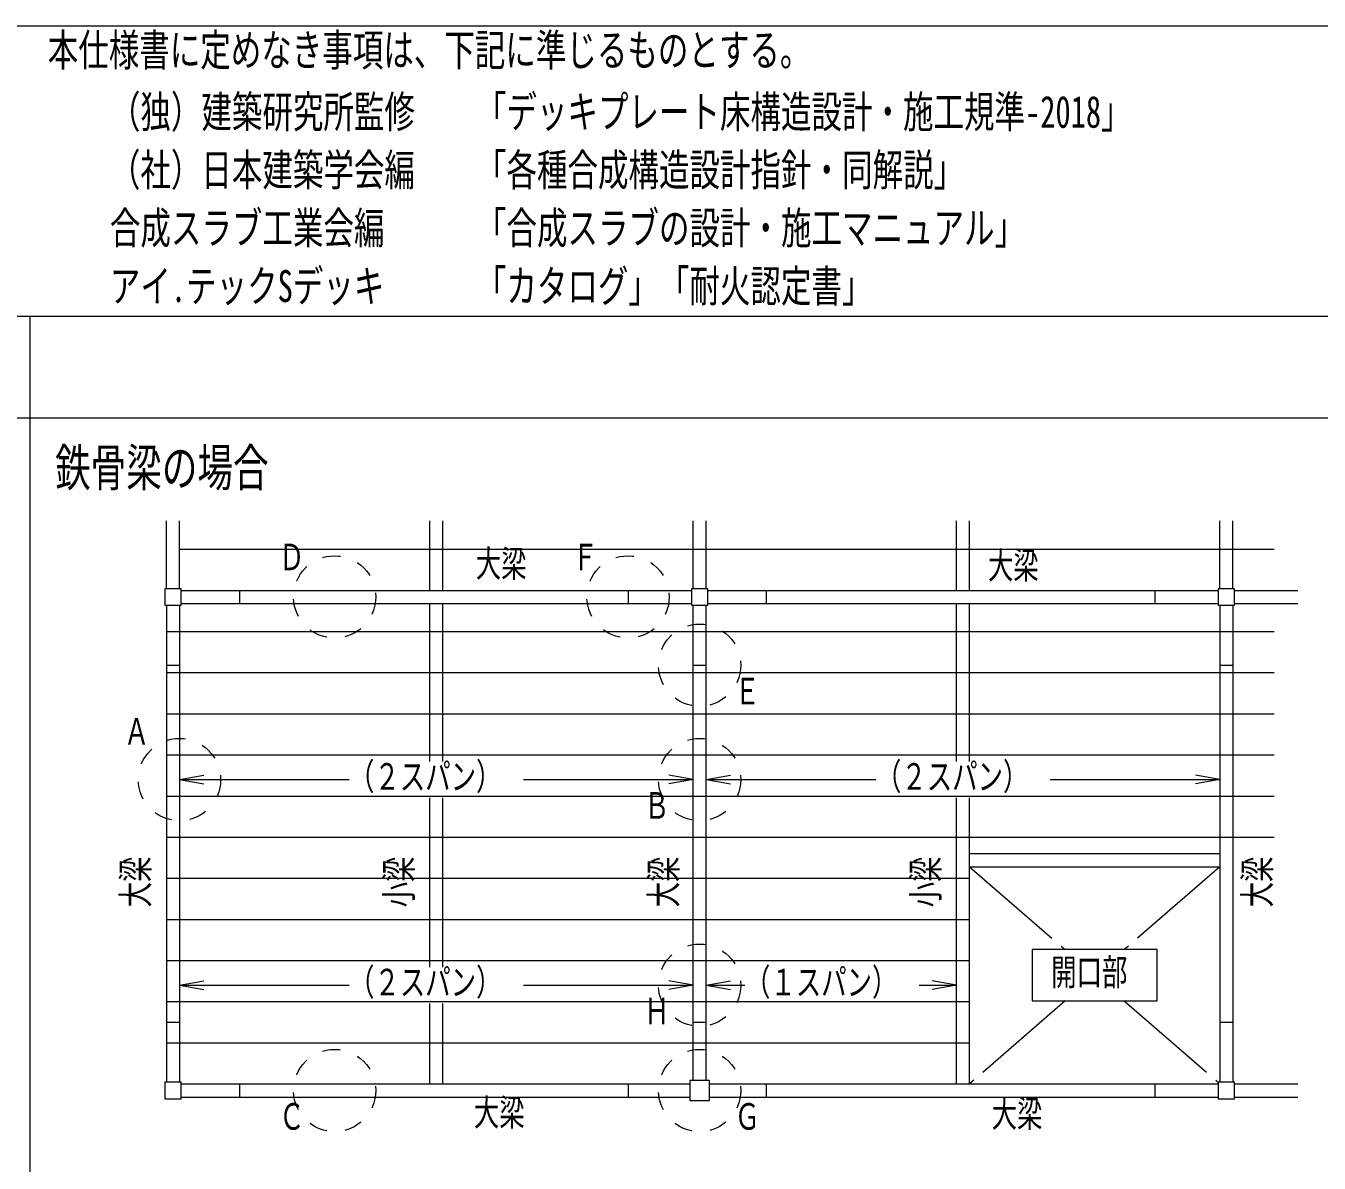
# Model space of a CAD drawing. Units: millimetres on the paper. Extents: x -350 to 3187, y -547 to 450.
# Drawn here: x -0.4 to 106.4, y 152 to 246 of the extents above; entities that cross this region are included whole.
import ezdxf
from ezdxf.enums import TextEntityAlignment as Align

# ---------------------------------------------------------------- set-up
doc = ezdxf.new("R2010")
doc.units = ezdxf.units.MM
doc.linetypes.add('CHAIN2', pattern=[12, 9, -1, 1, -1])
doc.linetypes.add('USER1', pattern=[3, 1.5, -1.5])
doc.layers.add('0-2_M2-2-0', color=7, linetype='Continuous', lineweight=18)
doc.styles.add('ＭＳ ゴシック', font='')
doc.styles.get('ＭＳ ゴシック').set_extended_font_data('MS Gothic')

msp = doc.modelspace()

# ---------------------------------------------------------------- linework, layer by layer
at = {"layer": '0-2_M2-2-0'}
for p, q in [((-350.486, 245.985), (350.314, 245.985)), ((-350.486, 221.985), (350.314, 221.985)), ((-0.086, -225.515), (-0.086, 221.985)), ((-175.286, 213.585), (350.314, 213.585)), ((11.172, 199.472), (11.172, 205.072)), ((12.26, 199.472), (12.26, 205.072)), ((32.926, 199.336), (32.926, 205.072)), ((34.013, 199.336), (34.013, 205.072)), ((54.679, 199.472), (54.679, 205.072)), ((55.766, 199.472), (55.766, 205.072)), ((76.432, 199.336), (76.432, 205.072)), ((77.52, 199.336), (77.52, 205.072)), ((98.185, 199.472), (98.185, 205.072)), ((99.273, 199.472), (99.273, 205.072)), ((12.26, 202.735), (102.672, 202.735)), ((12.396, 199.336), (54.543, 199.336)), ((17.222, 199.336), (17.222, 198.248)), ((49.308, 199.336), (49.308, 198.248)), ((55.902, 199.336), (98.049, 199.336)), ((60.729, 199.336), (60.729, 198.248)), ((92.815, 199.336), (92.815, 198.248)), ((99.409, 199.336), (104.643, 199.336)), ((11.172, 198.112), (11.172, 158.685)), ((12.26, 198.112), (12.26, 158.685)), ((12.396, 198.248), (54.543, 198.248)), ((32.926, 185.201), (32.926, 198.248)), ((34.013, 185.201), (34.013, 198.248)), ((54.679, 158.821), (54.679, 198.112)), ((55.766, 158.821), (55.766, 198.112)), ((55.902, 198.248), (98.049, 198.248)), ((76.432, 185.201), (76.432, 198.248)), ((77.52, 185.201), (77.52, 198.248)), ((98.185, 198.112), (98.185, 158.685)), ((99.273, 198.112), (99.273, 158.685)), ((99.409, 198.248), (104.643, 198.248)), ((11.172, 195.937), (102.672, 195.937)), ((11.172, 193.15), (12.26, 193.15)), ((11.172, 192.538), (102.672, 192.538)), ((54.679, 193.15), (55.766, 193.15)), ((98.185, 193.15), (99.273, 193.15)), ((11.172, 189.139), (102.672, 189.139)), ((11.172, 185.74), (102.672, 185.74)), ((12.26, 183.701), (14.268, 184.055)), ((54.679, 183.701), (52.67, 184.055)), ((55.766, 183.701), (57.775, 184.055)), ((98.185, 183.701), (96.177, 184.055)), ((12.26, 183.701), (26.26, 183.701)), ((12.26, 183.701), (14.268, 183.347)), ((40.66, 183.701), (54.679, 183.701)), ((54.679, 183.701), (52.67, 183.347)), ((55.766, 183.701), (69.785, 183.701)), ((55.766, 183.701), (57.775, 183.347)), ((84.185, 183.701), (98.185, 183.701)), ((98.185, 183.701), (96.177, 183.347)), ((11.172, 182.341), (102.672, 182.341)), ((32.926, 168.206), (32.926, 182.201)), ((34.013, 168.206), (34.013, 182.201)), ((76.432, 158.549), (76.432, 182.201)), ((77.52, 158.549), (77.52, 182.201)), ((11.172, 178.942), (102.672, 178.942)), ((77.52, 177.583), (98.185, 177.583)), ((77.52, 176.495), (98.185, 176.495)), ((11.172, 175.543), (77.52, 175.543)), ((11.172, 172.145), (77.52, 172.145)), ((11.172, 168.746), (77.52, 168.746)), ((12.26, 166.706), (14.268, 167.06)), ((12.26, 166.706), (26.26, 166.706)), ((12.26, 166.706), (14.268, 166.352)), ((40.66, 166.706), (54.679, 166.706)), ((54.679, 166.706), (52.67, 167.06)), ((54.679, 166.706), (52.67, 166.352)), ((55.766, 166.706), (57.775, 167.06)), ((55.766, 166.706), (58.966, 166.706)), ((55.766, 166.706), (57.775, 166.352)), ((73.366, 166.706), (76.432, 166.706)), ((76.432, 166.706), (74.424, 167.06)), ((76.432, 166.706), (74.424, 166.352)), ((11.172, 165.347), (77.52, 165.347)), ((32.926, 158.549), (32.926, 165.206)), ((34.013, 158.549), (34.013, 165.206)), ((11.172, 163.647), (12.26, 163.647)), ((54.679, 163.647), (55.766, 163.647)), ((98.185, 163.647), (99.273, 163.647)), ((11.172, 161.948), (77.52, 161.948)), ((12.396, 158.549), (54.407, 158.549)), ((17.222, 158.549), (17.222, 157.461)), ((49.308, 158.549), (49.308, 157.461)), ((56.038, 158.549), (98.049, 158.549)), ((60.729, 158.549), (60.729, 157.461)), ((92.815, 158.549), (92.815, 157.461)), ((99.409, 158.549), (104.643, 158.549)), ((12.396, 157.461), (54.407, 157.461)), ((56.038, 157.461), (98.049, 157.461)), ((99.409, 157.461), (104.643, 157.461))]:
    msp.add_line(p, q, dxfattribs=at)
at = {"layer": '0-2_M2-2-0', "linetype": 'CHAIN2'}
for p, q in [((77.52, 176.495), (85.413, 169.647)), ((98.185, 176.495), (90.3, 169.647)), ((85.416, 165.406), (77.52, 158.549)), ((90.302, 165.406), (98.049, 158.685))]:
    msp.add_line(p, q, dxfattribs=at)
at = {"layer": '0-2_M2-2-0'}
for points in [[(12.396, 198.112), (12.396, 199.472), (11.036, 199.472), (11.036, 198.112)], [(55.902, 198.112), (55.902, 199.472), (54.543, 199.472), (54.543, 198.112)], [(99.409, 198.112), (99.409, 199.472), (98.049, 199.472), (98.049, 198.112)], [(93.018, 169.647), (82.697, 169.647), (82.697, 165.406), (93.018, 165.406)], [(12.396, 157.325), (12.396, 158.685), (11.036, 158.685), (11.036, 157.325)], [(56.038, 157.189), (56.038, 158.821), (54.407, 158.821), (54.407, 157.189)], [(99.409, 157.325), (99.409, 158.685), (98.049, 158.685), (98.049, 157.325)]]:
    msp.add_lwpolyline(points, close=True, dxfattribs=at)
at = {"layer": '0-2_M2-2-0', "linetype": 'USER1'}
for centre in [(25.074, 198.792), (49.308, 198.792), (55.223, 193.15), (12.26, 183.701), (55.223, 183.701), (55.223, 166.706), (25.074, 158.005), (55.223, 158.005)]:
    msp.add_circle(centre, 3.399, dxfattribs=at)

# ---------------------------------------------------------------- texts
at = {"layer": '0-2_M2-2-0', "style": 'ＭＳ ゴシック', "width": 0.7}
for s, height, p in [('本仕様書に定めなき事項は、下記に準じるものとする。', 2.639, (1.379, 241.874)), ('（独）建築研究所監修\u3000\u3000「デッキプレート床構造設計・施工規準-2018」', 2.639, (6.509, 236.772)), ('（社）日本建築学会編\u3000\u3000「各種合成構造設計指針・同解説」', 2.639, (6.509, 231.972)), ('合成スラブ工業会編\u3000\u3000\u3000「合成スラブの設計・施工マニュアル」', 2.639, (6.509, 227.172)), ('アイ.テックSデッキ\u3000\u3000\u3000「カタログ」「耐火認定書」', 2.639, (6.509, 222.372)), ('鉄骨梁の場合', 3.079, (1.983, 207.017)), ('Ｄ', 2.199, (20.484, 200.332)), ('Ｆ', 2.199, (44.718, 200.332)), ('大梁', 2.199, (36.732, 199.786)), ('大梁', 2.199, (79.037, 199.639)), ('Ｅ', 2.199, (58.11, 189.251)), ('Ａ', 2.199, (7.67, 185.92)), ('（２スパン）', 2.199, (26.26, 182.201)), ('（２スパン）', 2.199, (69.785, 182.201)), ('Ｂ', 2.199, (50.633, 179.802)), ('開口部', 2.199, (84.258, 166.026)), ('（２スパン）', 2.199, (26.26, 165.206)), ('（１スパン）', 2.199, (58.966, 165.206)), ('Ｈ', 2.199, (50.633, 162.808)), ('大梁', 2.199, (36.574, 154.433)), ('大梁', 2.199, (79.342, 154.331)), ('Ｃ', 2.199, (20.484, 154.106)), ('Ｇ', 2.199, (58.11, 154.106))]:
    msp.add_text(s, height=height, dxfattribs=at).set_placement(p, align=Align.BOTTOM_LEFT)
for s, p in [('大梁', (10.381, 173.143)), ('小梁', (32.134, 173.143)), ('大梁', (53.996, 173.143)), ('小梁', (75.641, 173.143)), ('大梁', (103.037, 173.143))]:
    msp.add_text(s, height=2.199, rotation=90, dxfattribs=at).set_placement(p, align=Align.BOTTOM_LEFT)

doc.saveas('drawing.dxf')
